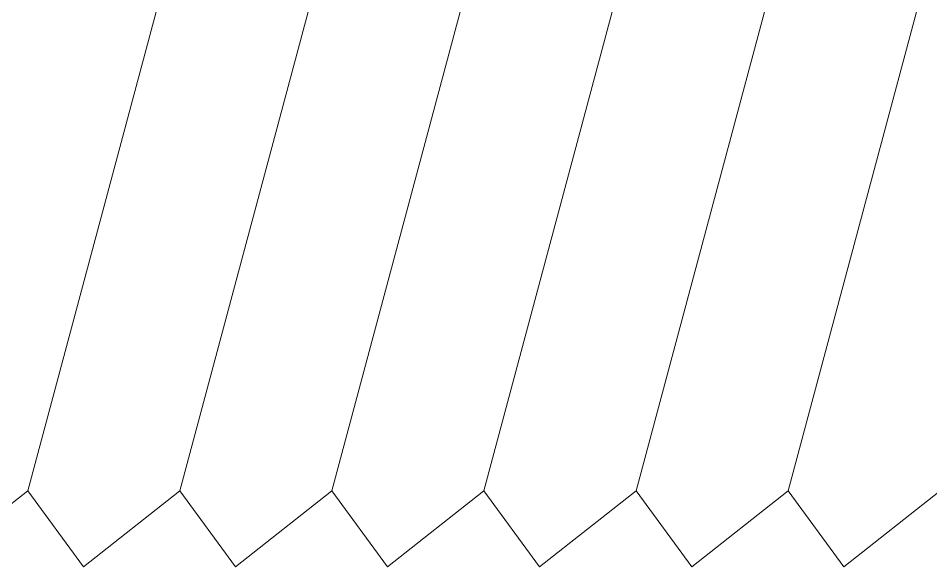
# Model space of a CAD drawing. Header units: millimetres. Extents: x 5654510 to 5731940, y 588357 to 647777.
# Drawn here: x 5698917.1 to 5699025.1, y 623752.3 to 623817.2 of the extents above; entities that cross this region are included whole.
import ezdxf

# ---------------------------------------------------------------- set-up
doc = ezdxf.new("R2010")
doc.units = ezdxf.units.MM
doc.header["$LTSCALE"] = 120
doc.header["$MEASUREMENT"] = 0
doc.layers.add('Buon lon', color=150, linetype='Continuous', lineweight=13)

msp = doc.modelspace()

# ---------------------------------------------------------------- linework, layer by layer
at = {"layer": 'Buon lon', "ltscale": 10}
for p, q in [((5698918.18, 623761.33), (5698951.94, 623887.33)), ((5698918.18, 623761.33), (5698951.94, 623887.33)), ((5698936.18, 623761.33), (5698969.94, 623887.33)), ((5698936.18, 623761.33), (5698969.94, 623887.33)), ((5698954.18, 623761.33), (5698987.94, 623887.33)), ((5698954.18, 623761.33), (5698987.94, 623887.33)), ((5698972.18, 623761.33), (5699005.94, 623887.33)), ((5698972.18, 623761.33), (5699005.94, 623887.33)), ((5698990.18, 623761.33), (5699023.94, 623887.33)), ((5698990.18, 623761.33), (5699023.94, 623887.33)), ((5699008.18, 623761.33), (5699041.94, 623887.33)), ((5699008.18, 623761.33), (5699041.94, 623887.33)), ((5698906.77, 623752.33), (5698918.18, 623761.33)), ((5698924.77, 623752.33), (5698918.18, 623761.33)), ((5698924.77, 623752.33), (5698936.18, 623761.33)), ((5698942.77, 623752.33), (5698936.18, 623761.33)), ((5698942.77, 623752.33), (5698954.18, 623761.33)), ((5698960.77, 623752.33), (5698954.18, 623761.33)), ((5698960.77, 623752.33), (5698972.18, 623761.33)), ((5698978.77, 623752.33), (5698972.18, 623761.33)), ((5698978.77, 623752.33), (5698990.18, 623761.33)), ((5698996.77, 623752.33), (5698990.18, 623761.33)), ((5698996.77, 623752.33), (5699008.18, 623761.33)), ((5699014.77, 623752.33), (5699008.18, 623761.33)), ((5699014.77, 623752.33), (5699026.18, 623761.33))]:
    msp.add_line(p, q, dxfattribs=at)

doc.saveas('drawing.dxf')
